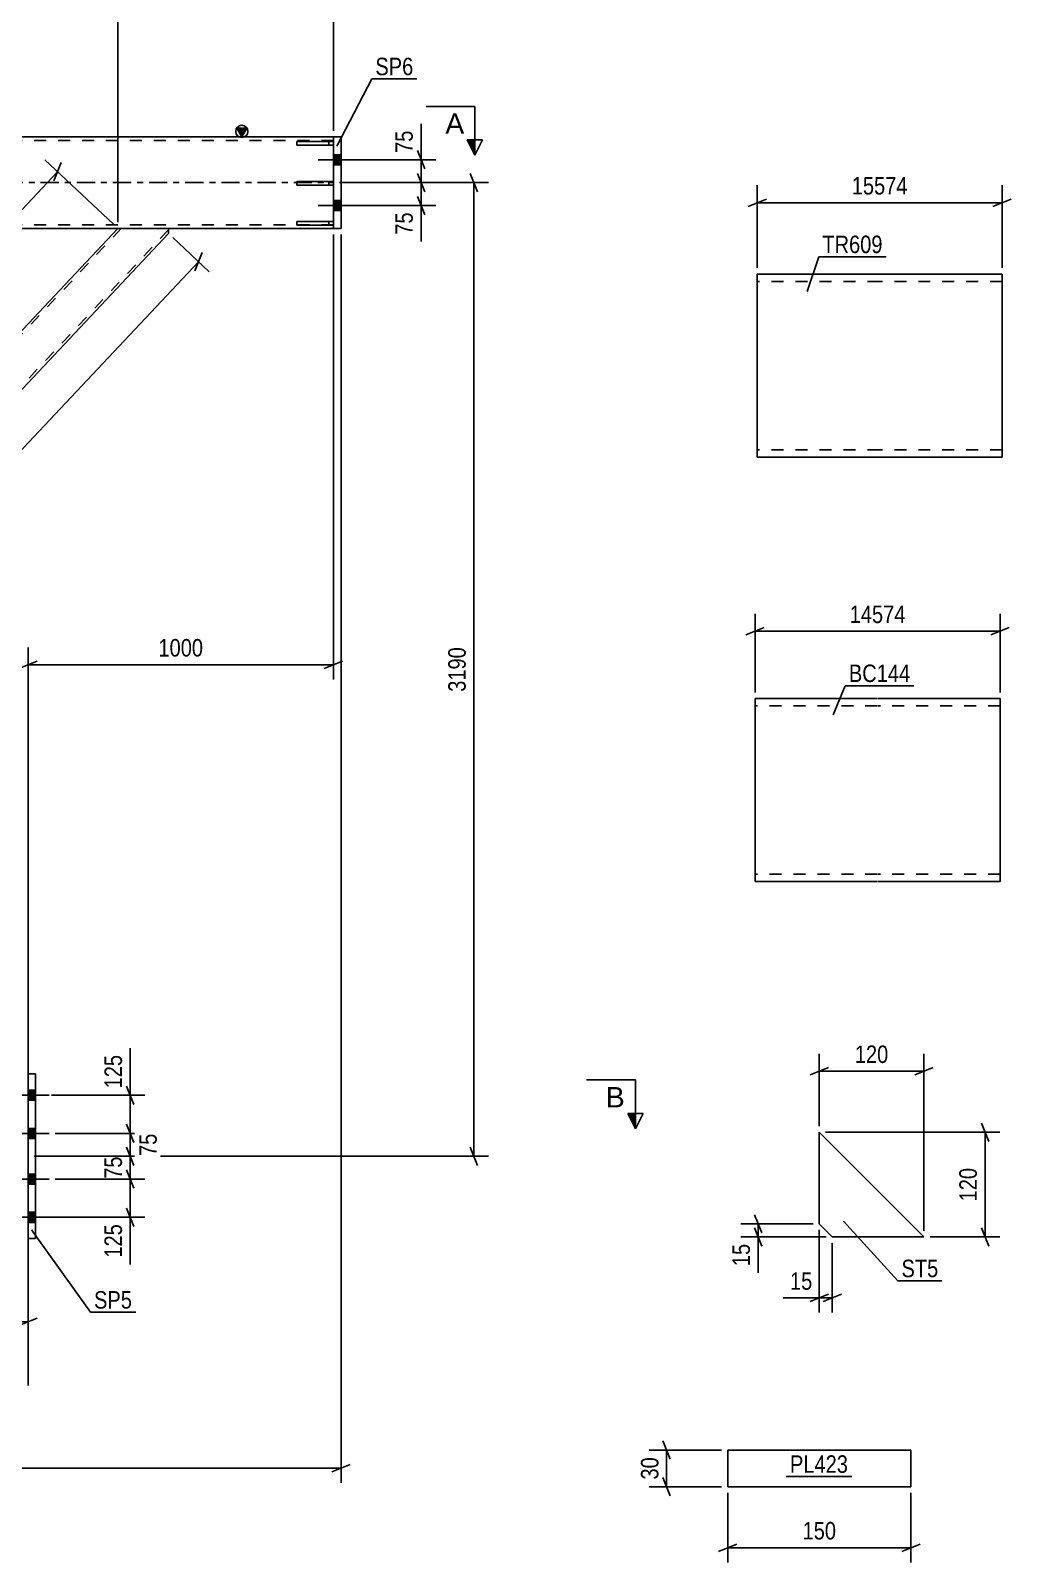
# Model space of a CAD drawing. Header units: millimetres. Extents: x 0 to 1189, y 0 to 841.
# Drawn here: x 784.7 to 945.2, y 403.7 to 654.6 of the extents above; entities that cross this region are included whole.
import ezdxf

# ---------------------------------------------------------------- set-up
doc = ezdxf.new("R2010")
doc.units = ezdxf.units.MM
doc.linetypes.add('DXK_LINE_DOT2', pattern=[3.9198, 1.9599, -1.9599])
doc.linetypes.add('DXK_LINE_DOT3', pattern=[5.9187, 2.979, -0.9799, 0.9799, -0.9799])
doc.styles.add('Arial', font='arial.ttf', dxfattribs={"height": 0.2})
doc.styles.add('Arial Narrow', font='ARIALN.TTF', dxfattribs={"height": 0.2})

# ---------------------------------------------------------------- blocks, each defined once
blk = doc.blocks.new('Part-814738513-7783 - 7775')
at = {"color": 2, "linetype": 'Continuous'}
for p, q in [((923.25, 545.23), (903.25, 545.23)), ((903.25, 517.63), (903.25, 545.23)), ((943.35, 545.23), (923.35, 545.23)), ((943.35, 545.23), (943.35, 545.04)), ((943.35, 545.04), (943.35, 515.23)), ((903.25, 515.23), (903.25, 517.63)), ((923.25, 515.23), (903.25, 515.23)), ((943.35, 515.23), (923.35, 515.23))]:
    blk.add_line(p, q, dxfattribs=at)
at = {"color": 7, "linetype": 'DXK_LINE_DOT2'}
for p, q in [((923.25, 544.03), (903.25, 544.03)), ((943.35, 544.03), (923.35, 544.03)), ((903.25, 515.41), (903.25, 517.63)), ((903.25, 516.43), (903.25, 516.52)), ((923.25, 516.43), (903.25, 516.43)), ((943.35, 516.43), (923.35, 516.43)), ((943.35, 516.43), (943.35, 516.52))]:
    blk.add_line(p, q, dxfattribs=at)
blk = doc.blocks.new('Part-814738513-4206 - 4109')
at = {"color": 7, "linetype": 'DXK_LINE_DOT2'}
for p, q in [((834.23, 623.34), (828.23, 623.34)), ((828.23, 623.34), (828.23, 622.74)), ((828.23, 622.74), (834.23, 622.74)), ((833.48, 622.74), (833.48, 623.34)), ((834.23, 622.74), (834.23, 623.34))]:
    blk.add_line(p, q, dxfattribs=at)
blk = doc.blocks.new('Part-814738513-4207 - 4109')
at = {"color": 7, "linetype": 'DXK_LINE_DOT2'}
for p, q in [((834.23, 636.49), (828.23, 636.49)), ((828.23, 636.49), (828.23, 635.89)), ((828.23, 635.89), (834.23, 635.89)), ((833.48, 636.49), (833.48, 635.89)), ((834.23, 635.89), (834.23, 636.49))]:
    blk.add_line(p, q, dxfattribs=at)
blk = doc.blocks.new('Part-814738513-4208 - 4109')
at = {"color": 7, "linetype": 'DXK_LINE_DOT2'}
for p, q in [((834.23, 629.92), (828.23, 629.92)), ((828.23, 629.92), (828.23, 629.32)), ((833.48, 629.32), (833.48, 629.92)), ((834.23, 629.32), (834.23, 629.92)), ((828.23, 629.32), (834.23, 629.32))]:
    blk.add_line(p, q, dxfattribs=at)
blk = doc.blocks.new('Part-814738513-4309 - 4109')
at = {"color": 2, "linetype": 'Continuous'}
for p, q in [((828.23, 629.92), (834.23, 629.92)), ((828.23, 629.32), (828.23, 629.92)), ((834.23, 629.92), (834.23, 629.32)), ((834.23, 629.32), (828.23, 629.32))]:
    blk.add_line(p, q, dxfattribs=at)
at = {"color": 7, "linetype": 'DXK_LINE_DOT2'}
blk.add_line((833.48, 629.32), (833.48, 629.92), dxfattribs=at)
blk = doc.blocks.new('Part-814738513-4310 - 4109')
at = {"color": 2, "linetype": 'Continuous'}
for p, q in [((834.23, 636.49), (828.23, 636.49)), ((828.23, 635.89), (828.23, 636.49)), ((834.23, 635.89), (828.23, 635.89)), ((834.23, 636.49), (834.23, 635.89))]:
    blk.add_line(p, q, dxfattribs=at)
at = {"color": 7, "linetype": 'DXK_LINE_DOT2'}
blk.add_line((833.48, 635.89), (833.48, 636.49), dxfattribs=at)
blk = doc.blocks.new('Part-814738513-4311 - 4109')
at = {"color": 2, "linetype": 'Continuous'}
for p, q in [((828.23, 623.34), (834.23, 623.34)), ((828.23, 622.74), (828.23, 623.34)), ((834.23, 622.74), (828.23, 622.74)), ((834.23, 623.34), (834.23, 622.74))]:
    blk.add_line(p, q, dxfattribs=at)
at = {"color": 7, "linetype": 'DXK_LINE_DOT2'}
blk.add_line((833.48, 622.74), (833.48, 623.34), dxfattribs=at)
blk = doc.blocks.new('Part-814738513-4336 - 4109')
at = {"linetype": 'Continuous'}
blk.add_hatch(color=2, dxfattribs=at).paths.add_polyline_path([(819.23, 637.23), (818.43, 638.63), (820.03, 638.63)])
at = {"color": 2, "linetype": 'Continuous'}
for p, q in [((819.23, 637.23), (818.43, 638.63)), ((818.43, 638.63), (820.03, 638.63)), ((820.03, 638.63), (819.23, 637.23)), ((834.23, 637.23), (668.61, 637.23)), ((834.23, 622.23), (357.53, 622.23))]:
    blk.add_line(p, q, dxfattribs=at)
at = {"color": 7, "linetype": 'DXK_LINE_DOT2'}
for p, q in [((834.23, 636.63), (99.73, 636.63)), ((834.23, 622.23), (834.23, 637.23)), ((834.23, 622.83), (99.73, 622.83)), ((834.23, 622.23), (126.02, 622.23))]:
    blk.add_line(p, q, dxfattribs=at)
at = {"color": 7, "linetype": 'DXK_LINE_DOT3'}
blk.add_line((99.73, 629.73), (834.23, 629.73), dxfattribs=at)
at = {"color": 2, "linetype": 'Continuous'}
blk.add_circle((819.23, 638.13), 1, dxfattribs=at)
blk = doc.blocks.new('Part-814738513-4492 - 4109')
at = {"color": 7, "linetype": 'DXK_LINE_DOT2'}
for p, q in [((799.49, 622.23), (663.83, 477.97)), ((807.23, 621.99), (671.56, 477.73)), ((807.23, 622.23), (798.94, 622.23)), ((735.53, 554.8), (731, 549.98)), ((664.76, 479.54), (663.83, 478.55)), ((663.83, 477.73), (663.83, 478.55)), ((672.11, 477.73), (663.83, 477.73))]:
    blk.add_line(p, q, dxfattribs=at)
at = {"color": 2, "linetype": 'Continuous'}
for p, q in [((807.23, 621.4), (672.11, 477.73)), ((798.94, 622.23), (735.53, 554.8)), ((807.23, 621.4), (807.23, 622.23)), ((731, 549.98), (664.76, 479.54))]:
    blk.add_line(p, q, dxfattribs=at)
blk = doc.blocks.new('Part-814738513-4549 - 4109')
at = {"color": 2, "linetype": 'Continuous'}
for p, q in [((835.48, 637.23), (834.23, 637.23)), ((834.23, 637.23), (834.23, 622.23)), ((835.48, 637.23), (835.48, 622.23)), ((835.48, 622.23), (834.23, 622.23))]:
    blk.add_line(p, q, dxfattribs=at)
blk = doc.blocks.new('Part-814738513-4554 - 4109')
at = {"color": 2, "linetype": 'Continuous'}
for p, q in [((785.48, 483.73), (784.23, 483.73)), ((784.23, 483.73), (784.23, 456.73)), ((785.48, 483.73), (785.48, 456.73)), ((785.48, 456.73), (784.23, 456.73))]:
    blk.add_line(p, q, dxfattribs=at)
blk = doc.blocks.new('Bolt-814738513-4555 - 4109')
at = {"linetype": 'Continuous'}
for points in [[(834.23, 634.3), (834.23, 632.65), (835.48, 632.65), (835.48, 634.3)], [(834.23, 634.3), (834.23, 632.65), (835.48, 632.65), (835.48, 634.3)], [(834.23, 626.8), (834.23, 625.15), (835.48, 625.15), (835.48, 626.8)], [(834.23, 626.8), (834.23, 625.15), (835.48, 625.15), (835.48, 626.8)]]:
    blk.add_hatch(color=1, dxfattribs=at).paths.add_polyline_path(points)
at = {"color": 1, "linetype": 'Continuous'}
for p, q in [((837.68, 633.48), (831.73, 633.48)), ((837.68, 633.48), (831.73, 633.48)), ((835.48, 634.3), (834.23, 634.3)), ((835.48, 634.3), (834.23, 634.3)), ((835.48, 632.65), (834.23, 632.65)), ((835.48, 632.65), (834.23, 632.65)), ((837.68, 625.98), (831.73, 625.98)), ((837.68, 625.98), (831.73, 625.98)), ((835.48, 626.8), (834.23, 626.8)), ((835.48, 626.8), (834.23, 626.8)), ((835.48, 625.15), (834.23, 625.15)), ((835.48, 625.15), (834.23, 625.15))]:
    blk.add_line(p, q, dxfattribs=at)
blk = doc.blocks.new('Bolt-814738513-4556 - 4109')
at = {"linetype": 'Continuous'}
for points in [[(784.23, 481.05), (784.23, 479.4), (785.48, 479.4), (785.48, 481.05)], [(784.23, 481.05), (784.23, 479.4), (785.48, 479.4), (785.48, 481.05)], [(784.23, 481.05), (784.23, 479.4), (785.48, 479.4), (785.48, 481.05)], [(784.23, 474.8), (784.23, 473.15), (785.48, 473.15), (785.48, 474.8)], [(784.23, 474.8), (784.23, 473.15), (785.48, 473.15), (785.48, 474.8)], [(784.23, 467.3), (784.23, 465.65), (785.48, 465.65), (785.48, 467.3)], [(784.23, 467.3), (784.23, 465.65), (785.48, 465.65), (785.48, 467.3)], [(784.23, 461.05), (784.23, 459.4), (785.48, 459.4), (785.48, 461.05)], [(784.23, 461.05), (784.23, 459.4), (785.48, 459.4), (785.48, 461.05)], [(784.23, 461.05), (784.23, 459.4), (785.48, 459.4), (785.48, 461.05)]]:
    blk.add_hatch(color=1, dxfattribs=at).paths.add_polyline_path(points)
at = {"color": 1, "linetype": 'Continuous'}
for p, q in [((787.68, 480.23), (781.73, 480.23)), ((787.68, 480.23), (781.73, 480.23)), ((787.68, 480.23), (781.73, 480.23)), ((785.48, 481.05), (784.23, 481.05)), ((785.48, 481.05), (784.23, 481.05)), ((785.48, 481.05), (784.23, 481.05)), ((785.48, 479.4), (784.23, 479.4)), ((785.48, 479.4), (784.23, 479.4)), ((785.48, 479.4), (784.23, 479.4)), ((785.48, 474.8), (784.23, 474.8)), ((785.48, 474.8), (784.23, 474.8)), ((787.68, 473.98), (781.73, 473.98)), ((787.68, 473.98), (781.73, 473.98)), ((785.48, 473.15), (784.23, 473.15)), ((785.48, 473.15), (784.23, 473.15)), ((785.48, 467.3), (784.23, 467.3)), ((785.48, 467.3), (784.23, 467.3)), ((787.68, 466.48), (781.73, 466.48)), ((787.68, 466.48), (781.73, 466.48)), ((785.48, 465.65), (784.23, 465.65)), ((785.48, 465.65), (784.23, 465.65)), ((787.68, 460.23), (781.73, 460.23)), ((787.68, 460.23), (781.73, 460.23)), ((787.68, 460.23), (781.73, 460.23)), ((785.48, 461.05), (784.23, 461.05)), ((785.48, 461.05), (784.23, 461.05)), ((785.48, 461.05), (784.23, 461.05)), ((785.48, 459.4), (784.23, 459.4)), ((785.48, 459.4), (784.23, 459.4)), ((785.48, 459.4), (784.23, 459.4))]:
    blk.add_line(p, q, dxfattribs=at)
blk = doc.blocks.new('Part-814738513-6917 - 6909')
at = {"color": 2, "linetype": 'Continuous'}
for p, q in [((923.59, 614.75), (903.59, 614.75)), ((903.59, 587.15), (903.59, 614.75)), ((943.69, 614.75), (923.69, 614.75)), ((943.69, 614.75), (943.69, 584.75)), ((903.59, 587.15), (903.59, 584.75)), ((923.59, 584.75), (903.59, 584.75)), ((943.69, 584.75), (923.69, 584.75))]:
    blk.add_line(p, q, dxfattribs=at)
at = {"color": 7, "linetype": 'DXK_LINE_DOT2'}
for p, q in [((923.59, 613.55), (903.59, 613.55)), ((943.69, 613.55), (923.69, 613.55)), ((903.59, 584.93), (903.59, 587.15)), ((903.59, 585.95), (903.59, 586.04)), ((923.59, 585.95), (903.59, 585.95)), ((943.69, 585.95), (923.69, 585.95)), ((943.69, 585.95), (943.69, 586.04))]:
    blk.add_line(p, q, dxfattribs=at)
blk = doc.blocks.new('Part-814738513-7205 - 7199')
at = {"color": 2, "linetype": 'Continuous'}
for p, q in [((913.75, 474.16), (913.75, 459.16)), ((913.75, 474.16), (930.89, 457.01)), ((913.75, 459.16), (915.89, 457.01)), ((915.89, 457.01), (930.89, 457.01))]:
    blk.add_line(p, q, dxfattribs=at)
blk = doc.blocks.new('Part-814738513-7400 - 7396')
at = {"color": 2, "linetype": 'Continuous'}
for p, q in [((898.77, 416.1), (898.77, 422.1)), ((898.77, 422.1), (898.77, 422.1)), ((898.77, 422.1), (928.75, 422.1)), ((928.75, 422.1), (928.75, 416.1)), ((898.77, 416.1), (898.77, 416.1)), ((928.75, 416.1), (898.77, 416.1))]:
    blk.add_line(p, q, dxfattribs=at)
at = {"color": 7, "linetype": 'DXK_LINE_DOT2'}
for p, q in [((898.77, 422.1), (898.77, 416.1)), ((898.77, 422.1), (898.77, 422.1)), ((928.75, 416.1), (928.75, 422.1)), ((898.77, 416.1), (898.77, 416.1))]:
    blk.add_line(p, q, dxfattribs=at)
blk = doc.blocks.new('StraightDimension-814738513-7786 - 7775')
at = {"color": 7, "linetype": 'Continuous'}
for p, q in [((903.25, 546.23), (903.25, 559.08)), ((943.35, 546.23), (943.35, 559.08)), ((904.75, 556.83), (901.75, 555.63)), ((903.25, 556.23), (943.35, 556.23)), ((941.85, 555.63), (944.85, 556.83))]:
    blk.add_line(p, q, dxfattribs=at)
at = {"color": 0}
blk.add_wipeout([(928.47, 556.98), (928.47, 561.18), (918.13, 561.18), (918.13, 556.98)], dxfattribs=at)
at = {"color": 3, "style": 'Arial Narrow'}
blk.add_text('14574', height=2.863, dxfattribs=at).set_placement((918.73, 557.58))
blk = doc.blocks.new('StraightDimension-814738513-5511 - 4109')
at = {"color": 7, "linetype": 'Continuous'}
for p, q in [((785.23, 470.23), (803.36, 470.23)), ((800.36, 471.73), (801.56, 468.73)), ((800.96, 466.48), (800.96, 470.23)), ((801.56, 464.98), (800.36, 467.98)), ((788.68, 466.48), (803.36, 466.48))]:
    blk.add_line(p, q, dxfattribs=at)
at = {"color": 0}
blk.add_wipeout([(800.21, 470.78), (796.01, 470.78), (796.01, 465.93), (800.21, 465.93)], dxfattribs=at)
at = {"color": 3, "style": 'Arial Narrow'}
blk.add_text('75', height=2.863, rotation=90.0002, dxfattribs=at).set_placement((799.61, 466.53))
blk = doc.blocks.new('StraightDimension-814738513-4872 - 4109')
at = {"color": 7, "linetype": 'Continuous'}
for p, q in [((807.96, 620.72), (813.9, 615.13)), ((811.56, 615.27), (812.74, 618.28)), ((677.03, 473.1), (812.15, 616.78)), ((672.84, 477.04), (678.78, 471.46)), ((677.62, 474.61), (676.44, 471.6))]:
    blk.add_line(p, q, dxfattribs=at)
at = {"color": 0}
blk.add_wipeout([(746.96, 548.55), (743.9, 551.43), (738.07, 545.23), (741.13, 542.35)], dxfattribs=at)
at = {"color": 3, "style": 'Arial Narrow'}
blk.add_text('3945', height=2.863, rotation=46.7591, dxfattribs=at).set_placement((741.1, 543.2))
blk = doc.blocks.new('StraightDimension-814738513-5522 - 4109')
at = {"color": 7, "linetype": 'Continuous'}
for p, q in [((800.36, 467.98), (801.56, 464.98)), ((788.68, 466.48), (803.36, 466.48)), ((800.96, 460.23), (800.96, 466.48)), ((801.56, 458.73), (800.36, 461.73)), ((786.48, 460.23), (803.36, 460.23))]:
    blk.add_line(p, q, dxfattribs=at)
at = {"color": 0}
blk.add_wipeout([(800.21, 459.7), (796.01, 459.7), (796.01, 453.02), (800.21, 453.02)], dxfattribs=at)
at = {"color": 7, "linetype": 'Continuous'}
blk.add_line((800.96, 460.23), (800.96, 452.49), dxfattribs=at)
blk.add_line((800.96, 460.23), (800.96, 452.49), dxfattribs=at)
at = {"color": 3, "style": 'Arial Narrow'}
blk.add_text('125', height=2.863, rotation=90.0002, dxfattribs=at).set_placement((799.61, 453.62))
blk = doc.blocks.new('StraightDimension-814738513-4784 - 4109')
at = {"color": 7, "linetype": 'Continuous'}
for p, q in [((847.97, 634.98), (849.17, 631.98)), ((836.48, 633.48), (850.97, 633.48)), ((848.57, 629.73), (848.57, 633.48)), ((849.17, 628.23), (847.97, 631.23)), ((835.23, 629.73), (850.97, 629.73))]:
    blk.add_line(p, q, dxfattribs=at)
at = {"color": 0}
blk.add_wipeout([(847.82, 638.86), (843.62, 638.86), (843.62, 634), (847.82, 634)], dxfattribs=at)
at = {"color": 7, "linetype": 'Continuous'}
blk.add_line((848.57, 633.48), (848.57, 639.39), dxfattribs=at)
blk.add_line((848.57, 633.48), (848.57, 639.39), dxfattribs=at)
at = {"color": 3, "style": 'Arial Narrow'}
blk.add_text('75', height=2.863, rotation=90.0002, dxfattribs=at).set_placement((847.22, 634.6))
blk = doc.blocks.new('StraightDimension-814738513-4792 - 4109')
at = {"color": 7, "linetype": 'Continuous'}
for p, q in [((847.97, 631.23), (849.17, 628.23)), ((835.23, 629.73), (850.97, 629.73)), ((849.17, 624.48), (847.97, 627.48)), ((848.57, 625.98), (848.57, 629.73)), ((836.48, 625.98), (850.97, 625.98))]:
    blk.add_line(p, q, dxfattribs=at)
at = {"color": 0}
blk.add_wipeout([(847.82, 625.45), (843.62, 625.45), (843.62, 620.6), (847.82, 620.6)], dxfattribs=at)
at = {"color": 7, "linetype": 'Continuous'}
blk.add_line((848.57, 625.98), (848.57, 620.07), dxfattribs=at)
blk.add_line((848.57, 625.98), (848.57, 620.07), dxfattribs=at)
at = {"color": 3, "style": 'Arial Narrow'}
blk.add_text('75', height=2.863, rotation=90.0002, dxfattribs=at).set_placement((847.22, 621.2))
blk = doc.blocks.new('StraightDimension-814738513-4801 - 4109')
at = {"color": 7, "linetype": 'Continuous'}
for p, q in [((857.83, 628.23), (856.63, 631.23)), ((835.23, 629.73), (859.63, 629.73)), ((857.23, 470.23), (857.23, 629.73)), ((785.23, 470.23), (859.63, 470.23)), ((856.63, 471.73), (857.83, 468.73))]:
    blk.add_line(p, q, dxfattribs=at)
at = {"color": 0}
blk.add_wipeout([(856.48, 554.24), (852.28, 554.24), (852.28, 545.72), (856.48, 545.72)], dxfattribs=at)
at = {"color": 3, "style": 'Arial Narrow'}
blk.add_text('3190', height=2.863, rotation=90.0002, dxfattribs=at).set_placement((855.88, 546.32))
blk = doc.blocks.new('StraightDimension-814738513-4809 - 4109')
at = {"color": 7, "linetype": 'Continuous'}
for p, q in [((834.23, 621.23), (834.23, 548.35)), ((784.23, 478.73), (784.23, 553.6)), ((785.73, 551.35), (782.73, 550.15)), ((784.23, 550.75), (834.23, 550.75)), ((832.73, 550.15), (835.73, 551.35))]:
    blk.add_line(p, q, dxfattribs=at)
at = {"color": 0}
blk.add_wipeout([(813.49, 551.5), (813.49, 555.7), (804.98, 555.7), (804.98, 551.5)], dxfattribs=at)
at = {"color": 3, "style": 'Arial Narrow'}
blk.add_text('1000', height=2.863, dxfattribs=at).set_placement((805.58, 552.1))
blk = doc.blocks.new('StraightDimension-814738513-5487 - 4109')
at = {"color": 7, "linetype": 'Continuous'}
for p, q in [((788.08, 480.23), (803.36, 480.23)), ((800.36, 481.73), (801.56, 478.73)), ((800.96, 473.98), (800.96, 480.23)), ((801.56, 472.48), (800.36, 475.48)), ((788.68, 473.98), (803.36, 473.98))]:
    blk.add_line(p, q, dxfattribs=at)
at = {"color": 0}
blk.add_wipeout([(800.21, 487.44), (796.01, 487.44), (796.01, 480.75), (800.21, 480.75)], dxfattribs=at)
at = {"color": 7, "linetype": 'Continuous'}
blk.add_line((800.96, 480.23), (800.96, 487.96), dxfattribs=at)
blk.add_line((800.96, 480.23), (800.96, 487.96), dxfattribs=at)
at = {"color": 3, "style": 'Arial Narrow'}
blk.add_text('125', height=2.863, rotation=90.0002, dxfattribs=at).set_placement((799.61, 481.35))
blk = doc.blocks.new('StraightDimension-814738513-5500 - 4109')
at = {"color": 7, "linetype": 'Continuous'}
for p, q in [((800.36, 475.48), (801.56, 472.48)), ((788.68, 473.98), (803.81, 473.98)), ((800.96, 470.23), (800.96, 473.98)), ((785.23, 470.23), (803.81, 470.23)), ((801.56, 468.73), (800.36, 471.73))]:
    blk.add_line(p, q, dxfattribs=at)
at = {"color": 0}
blk.add_wipeout([(805.91, 474.53), (801.71, 474.53), (801.71, 469.68), (805.91, 469.68)], dxfattribs=at)
at = {"color": 3, "style": 'Arial Narrow'}
blk.add_text('75', height=2.863, rotation=90.0002, dxfattribs=at).set_placement((805.31, 470.28))
blk = doc.blocks.new('StraightDimension-814738513-5536 - 4109')
at = {"color": 7, "linetype": 'Continuous'}
for p, q in [((835.48, 621.23), (835.48, 416.75)), ((73.63, 419.15), (835.48, 419.15)), ((833.98, 418.55), (836.98, 419.75))]:
    blk.add_line(p, q, dxfattribs=at)
blk = doc.blocks.new('StraightDimension-814738513-5602 - 4109')
at = {"color": 7, "linetype": 'Continuous'}
for p, q in [((798.21, 622.91), (786.98, 633.48)), ((788.47, 630.02), (789.65, 633.03)), ((725.64, 564.09), (789.06, 631.52)), ((734.8, 555.48), (723.57, 566.04)), ((726.23, 565.6), (725.05, 562.59))]:
    blk.add_line(p, q, dxfattribs=at)
at = {"color": 0}
blk.add_wipeout([(759.72, 601.42), (756.66, 604.3), (750.83, 598.1), (753.89, 595.22)], dxfattribs=at)
at = {"color": 3, "style": 'Arial Narrow'}
blk.add_text('1851', height=2.863, rotation=46.7591, dxfattribs=at).set_placement((753.86, 596.07))
blk = doc.blocks.new('StraightDimension-814738513-17032 - 4109')
at = {"color": 7, "linetype": 'Continuous'}
for p, q in [((663.83, 476.73), (663.83, 432.66)), ((784.23, 461.73), (784.23, 432.66)), ((665.33, 443.7), (662.33, 442.5)), ((663.83, 443.1), (784.23, 443.1)), ((782.73, 442.5), (785.73, 443.7))]:
    blk.add_line(p, q, dxfattribs=at)
at = {"color": 0}
blk.add_wipeout([(728.29, 443.85), (728.29, 448.05), (719.77, 448.05), (719.77, 443.85)], dxfattribs=at)
at = {"color": 0, "linetype": 'Continuous'}
blk.add_wipeout([(783.63, 442.4), (779.43, 442.4), (779.43, 432.06), (783.63, 432.06)], dxfattribs=at)
at = {"color": 3, "style": 'Arial Narrow'}
blk.add_text('2408', height=2.863, dxfattribs=at).set_placement((720.37, 444.45))
at = {"color": 3, "linetype": 'Continuous', "style": 'Arial Narrow'}
blk.add_text('14574', height=2.863, rotation=90.0002, dxfattribs=at).set_placement((783.03, 432.66))
blk = doc.blocks.new('StraightDimension-814738513-17367 - 4109')
at = {"color": 7, "linetype": 'Continuous'}
for p, q in [((798.94, 623.23), (798.94, 672.41)), ((834.23, 638.23), (834.23, 672.41)), ((800.44, 662.57), (797.44, 661.37)), ((832.73, 661.37), (835.73, 662.57)), ((798.94, 661.97), (834.23, 661.97))]:
    blk.add_line(p, q, dxfattribs=at)
at = {"color": 0, "linetype": 'Continuous'}
blk.add_wipeout([(833.63, 673.01), (829.43, 673.01), (829.43, 662.67), (833.63, 662.67)], dxfattribs=at)
at = {"color": 3, "linetype": 'Continuous', "style": 'Arial Narrow'}
blk.add_text('15574', height=2.863, rotation=90.0002, dxfattribs=at).set_placement((833.03, 663.27))
blk = doc.blocks.new('StraightDimension-814738513-17368 - 4109')
at = {"color": 7, "linetype": 'Continuous'}
for p, q in [((663.83, 623.23), (663.83, 672.41)), ((798.94, 623.23), (798.94, 672.41)), ((665.33, 662.57), (662.33, 661.37)), ((797.44, 661.37), (800.44, 662.57)), ((663.83, 661.97), (798.94, 661.97))]:
    blk.add_line(p, q, dxfattribs=at)
at = {"color": 0, "linetype": 'Continuous'}
blk.add_wipeout([(798.34, 673.01), (794.14, 673.01), (794.14, 662.67), (798.34, 662.67)], dxfattribs=at)
at = {"color": 3, "linetype": 'Continuous', "style": 'Arial Narrow'}
blk.add_text('14868', height=2.863, rotation=90.0002, dxfattribs=at).set_placement((797.74, 663.27))
blk = doc.blocks.new('StraightDimension-814738513-14648 - 6909')
at = {"color": 7, "linetype": 'Continuous'}
for p, q in [((903.59, 615.75), (903.59, 629.29)), ((943.69, 615.75), (943.69, 629.29)), ((905.09, 627.04), (902.09, 625.84)), ((903.59, 626.44), (943.69, 626.44)), ((942.19, 625.84), (945.19, 627.04))]:
    blk.add_line(p, q, dxfattribs=at)
at = {"color": 0}
blk.add_wipeout([(928.81, 627.19), (928.81, 631.39), (918.47, 631.39), (918.47, 627.19)], dxfattribs=at)
at = {"color": 3, "style": 'Arial Narrow'}
blk.add_text('15574', height=2.863, dxfattribs=at).set_placement((919.07, 627.79))
blk = doc.blocks.new('StraightDimension-814738513-7243 - 7199')
at = {"color": 7, "linetype": 'Continuous'}
for p, q in [((941.49, 472.66), (940.29, 475.66)), ((914.75, 474.16), (943.29, 474.16)), ((940.89, 457.01), (940.89, 474.16)), ((931.89, 457.01), (943.29, 457.01)), ((940.29, 458.51), (941.49, 455.51))]:
    blk.add_line(p, q, dxfattribs=at)
at = {"color": 0}
blk.add_wipeout([(940.14, 468.93), (935.94, 468.93), (935.94, 462.24), (940.14, 462.24)], dxfattribs=at)
at = {"color": 3, "style": 'Arial Narrow'}
blk.add_text('120', height=2.863, rotation=90.0002, dxfattribs=at).set_placement((939.54, 462.84))
blk = doc.blocks.new('StraightDimension-814738513-7207 - 7199')
at = {"color": 7, "linetype": 'Continuous'}
for p, q in [((913.75, 458.16), (913.75, 444.61)), ((915.89, 456.01), (915.89, 444.61)), ((912.25, 446.41), (915.25, 447.61)), ((913.75, 447.01), (915.89, 447.01)), ((917.39, 447.61), (914.39, 446.41))]:
    blk.add_line(p, q, dxfattribs=at)
at = {"color": 0}
blk.add_wipeout([(913.22, 447.76), (913.22, 451.96), (908.36, 451.96), (908.36, 447.76)], dxfattribs=at)
at = {"color": 7, "linetype": 'Continuous'}
blk.add_line((913.75, 447.01), (907.84, 447.01), dxfattribs=at)
blk.add_line((913.75, 447.01), (907.84, 447.01), dxfattribs=at)
at = {"color": 3, "style": 'Arial Narrow'}
blk.add_text('15', height=2.863, dxfattribs=at).set_placement((908.96, 448.36))
blk = doc.blocks.new('StraightDimension-814738513-7220 - 7199')
at = {"color": 7, "linetype": 'Continuous'}
for p, q in [((913.75, 475.16), (913.75, 487.01)), ((930.89, 458.01), (930.89, 487.01)), ((915.25, 484.76), (912.25, 483.56)), ((929.39, 483.56), (932.39, 484.76)), ((913.75, 484.16), (930.89, 484.16))]:
    blk.add_line(p, q, dxfattribs=at)
at = {"color": 0}
blk.add_wipeout([(925.66, 484.91), (925.66, 489.11), (918.97, 489.11), (918.97, 484.91)], dxfattribs=at)
at = {"color": 3, "style": 'Arial Narrow'}
blk.add_text('120', height=2.863, dxfattribs=at).set_placement((919.57, 485.51))
blk = doc.blocks.new('StraightDimension-814738513-7232 - 7199')
at = {"color": 7, "linetype": 'Continuous'}
for p, q in [((903.15, 460.66), (904.35, 457.66)), ((912.75, 459.16), (900.9, 459.16)), ((914.89, 457.01), (900.9, 457.01)), ((904.35, 455.51), (903.15, 458.51)), ((903.75, 457.01), (903.75, 459.16))]:
    blk.add_line(p, q, dxfattribs=at)
at = {"color": 0}
blk.add_wipeout([(903, 456.49), (898.8, 456.49), (898.8, 451.63), (903, 451.63)], dxfattribs=at)
at = {"color": 7, "linetype": 'Continuous'}
blk.add_line((903.75, 457.01), (903.75, 451.11), dxfattribs=at)
blk.add_line((903.75, 457.01), (903.75, 451.11), dxfattribs=at)
at = {"color": 3, "style": 'Arial Narrow'}
blk.add_text('15', height=2.863, rotation=90.0002, dxfattribs=at).set_placement((902.4, 452.23))
blk = doc.blocks.new('StraightDimension-814738513-7402 - 7396')
at = {"color": 7, "linetype": 'Continuous'}
for p, q in [((897.77, 422.1), (885.92, 422.1)), ((888.17, 423.6), (889.37, 420.6)), ((888.77, 416.1), (888.77, 422.1)), ((889.37, 414.6), (888.17, 417.6)), ((897.77, 416.1), (885.92, 416.1))]:
    blk.add_line(p, q, dxfattribs=at)
at = {"color": 0}
blk.add_wipeout([(888.02, 421.53), (883.82, 421.53), (883.82, 416.67), (888.02, 416.67)], dxfattribs=at)
at = {"color": 3, "style": 'Arial Narrow'}
blk.add_text('30', height=2.863, rotation=90.0002, dxfattribs=at).set_placement((887.42, 417.27))
blk = doc.blocks.new('StraightDimension-814738513-7409 - 7396')
at = {"color": 7, "linetype": 'Continuous'}
for p, q in [((898.77, 415.1), (898.77, 403.7)), ((928.75, 415.1), (928.75, 403.7)), ((900.27, 406.7), (897.27, 405.5)), ((927.25, 405.5), (930.25, 406.7)), ((898.77, 406.1), (928.75, 406.1))]:
    blk.add_line(p, q, dxfattribs=at)
at = {"color": 0}
blk.add_wipeout([(917.1, 406.85), (917.1, 411.05), (910.42, 411.05), (910.42, 406.85)], dxfattribs=at)
at = {"color": 3, "style": 'Arial Narrow'}
blk.add_text('150', height=2.863, dxfattribs=at).set_placement((911.02, 407.45))
blk = doc.blocks.new('Mark-814738513-7779 - 7775')
at = {"color": 0}
blk.add_wipeout([(928.65, 547.92), (928.65, 550.92), (918.6, 550.92), (918.6, 547.92)], dxfattribs=at)
blk.add_wipeout([(928.65, 547.92), (928.65, 550.92), (918.6, 550.92), (918.6, 547.92)], dxfattribs=at)
at = {"color": 30, "linetype": 'Continuous'}
for p, q in [((916.05, 542.57), (918, 547.32)), ((918, 547.32), (929.25, 547.32))]:
    blk.add_line(p, q, dxfattribs=at)
at = {"color": 3, "style": 'Arial Narrow'}
blk.add_text('BC144', height=2.863, dxfattribs=at).set_placement((918.6, 547.92))
blk = doc.blocks.new('Mark-814738513-4545 - 4109')
at = {"color": 0}
blk.add_wipeout([(847.3, 647.33), (847.3, 650.33), (841.09, 650.33), (841.09, 647.33)], dxfattribs=at)
blk.add_wipeout([(847.3, 647.33), (847.3, 650.33), (841.09, 650.33), (841.09, 647.33)], dxfattribs=at)
at = {"color": 30, "linetype": 'Continuous'}
for p, q in [((834.79, 635.69), (840.49, 646.73)), ((840.49, 646.73), (847.9, 646.73))]:
    blk.add_line(p, q, dxfattribs=at)
at = {"color": 3, "style": 'Arial Narrow'}
blk.add_text('SP6', height=2.863, dxfattribs=at).set_placement((841.09, 647.33))
blk = doc.blocks.new('Mark-814738513-4550 - 4109')
at = {"color": 0}
blk.add_wipeout([(801.26, 445.27), (801.26, 448.27), (795.04, 448.27), (795.04, 445.27)], dxfattribs=at)
blk.add_wipeout([(801.26, 445.27), (801.26, 448.27), (795.04, 448.27), (795.04, 445.27)], dxfattribs=at)
at = {"color": 30, "linetype": 'Continuous'}
for p, q in [((784.8, 458.2), (794.44, 444.67)), ((794.44, 444.67), (801.86, 444.67))]:
    blk.add_line(p, q, dxfattribs=at)
at = {"color": 3, "style": 'Arial Narrow'}
blk.add_text('SP5', height=2.863, dxfattribs=at).set_placement((795.04, 445.27))
blk = doc.blocks.new('SectionMark-814738513-5706 - 4109')
at = {"color": 6, "linetype": 'Continuous'}
for p in [(857.39, 642.23), (858.64, 636.73)]:
    blk.add_line(p, (857.39, 634.23), dxfattribs=at)
at = {"color": 0, "linetype": 'Continuous'}
blk.add_wipeout([(855.64, 637.73), (855.64, 641.23), (852.53, 641.23), (852.53, 637.73)], dxfattribs=at)
at = {"linetype": 'Continuous'}
blk.add_hatch(color=6, dxfattribs=at).paths.add_polyline_path([(856.14, 636.73), (857.39, 636.73), (857.39, 634.23)])
at = {"color": 6, "linetype": 'Continuous'}
for p, q in [((857.39, 642.23), (849.39, 642.23)), ((856.14, 636.73), (858.64, 636.73)), ((857.39, 634.23), (856.14, 636.73))]:
    blk.add_line(p, q, dxfattribs=at)
at = {"color": 3, "linetype": 'Continuous', "style": 'Arial'}
blk.add_text('A', height=3.34, dxfattribs=at).set_placement((852.53, 637.73))
blk = doc.blocks.new('SectionMark-814738513-5708 - 4109')
at = {"color": 6, "linetype": 'Continuous'}
for p in [(883.66, 482.73), (884.91, 477.23)]:
    blk.add_line(p, (883.66, 474.73), dxfattribs=at)
at = {"color": 0, "linetype": 'Continuous'}
blk.add_wipeout([(881.91, 478.23), (881.91, 481.73), (878.8, 481.73), (878.8, 478.23)], dxfattribs=at)
at = {"linetype": 'Continuous'}
blk.add_hatch(color=6, dxfattribs=at).paths.add_polyline_path([(882.41, 477.23), (883.66, 477.23), (883.66, 474.73)])
at = {"color": 6, "linetype": 'Continuous'}
for p, q in [((883.66, 482.73), (875.66, 482.73)), ((882.41, 477.23), (884.91, 477.23)), ((883.66, 474.73), (882.41, 477.23))]:
    blk.add_line(p, q, dxfattribs=at)
at = {"color": 3, "linetype": 'Continuous', "style": 'Arial'}
blk.add_text('B', height=3.34, dxfattribs=at).set_placement((878.8, 478.23))
blk = doc.blocks.new('Mark-814738513-6913 - 6909')
at = {"color": 0}
blk.add_wipeout([(924.12, 618.19), (924.12, 621.19), (914.26, 621.19), (914.26, 618.19)], dxfattribs=at)
blk.add_wipeout([(924.12, 618.19), (924.12, 621.19), (914.26, 621.19), (914.26, 618.19)], dxfattribs=at)
at = {"color": 30, "linetype": 'Continuous'}
for p, q in [((911.78, 611.92), (913.66, 617.59)), ((913.66, 617.59), (924.72, 617.59))]:
    blk.add_line(p, q, dxfattribs=at)
at = {"color": 3, "style": 'Arial Narrow'}
blk.add_text('TR609', height=2.863, dxfattribs=at).set_placement((914.26, 618.19))
blk = doc.blocks.new('Mark-814738513-7201 - 7199')
at = {"color": 0}
blk.add_wipeout([(933.24, 450.42), (933.24, 453.42), (927.21, 453.42), (927.21, 450.42)], dxfattribs=at)
blk.add_wipeout([(933.24, 450.42), (933.24, 453.42), (927.21, 453.42), (927.21, 450.42)], dxfattribs=at)
at = {"color": 30, "linetype": 'Continuous'}
for p, q in [((917.73, 459.59), (926.61, 449.82)), ((926.61, 449.82), (933.84, 449.82))]:
    blk.add_line(p, q, dxfattribs=at)
at = {"color": 3, "style": 'Arial Narrow'}
blk.add_text('ST5', height=2.863, dxfattribs=at).set_placement((927.21, 450.42))
blk = doc.blocks.new('Mark-814738513-7398 - 7396')
at = {"color": 0}
blk.add_wipeout([(918.46, 418.37), (918.46, 421.37), (908.96, 421.37), (908.96, 418.37)], dxfattribs=at)
blk.add_wipeout([(918.46, 418.37), (918.46, 421.37), (908.96, 421.37), (908.96, 418.37)], dxfattribs=at)
at = {"color": 30, "linetype": 'Continuous'}
blk.add_line((908.36, 417.77), (919.06, 417.77), dxfattribs=at)
at = {"color": 3, "style": 'Arial Narrow'}
blk.add_text('PL423', height=2.863, dxfattribs=at).set_placement((908.96, 418.37))

msp = doc.modelspace()

# ---------------------------------------------------------------- block references
for name in ['Part-814738513-4336 - 4109', 'Part-814738513-4207 - 4109', 'Part-814738513-4310 - 4109', 'Part-814738513-4549 - 4109', 'Bolt-814738513-4555 - 4109', 'Part-814738513-4208 - 4109', 'Part-814738513-4309 - 4109', 'Part-814738513-4206 - 4109', 'Part-814738513-4311 - 4109', 'Part-814738513-4492 - 4109', 'Part-814738513-6917 - 6909', 'Part-814738513-7783 - 7775', 'Part-814738513-4554 - 4109', 'Bolt-814738513-4556 - 4109', 'Part-814738513-7205 - 7199', 'Part-814738513-7400 - 7396']:
    msp.add_blockref(name, (0, 0))

# ---------------------------------------------------------------- next in the draw order: block references
for name in ['StraightDimension-814738513-4784 - 4109', 'StraightDimension-814738513-14648 - 6909', 'StraightDimension-814738513-7786 - 7775', 'StraightDimension-814738513-7243 - 7199', 'StraightDimension-814738513-5511 - 4109', 'StraightDimension-814738513-7402 - 7396', 'Mark-814738513-7398 - 7396']:
    msp.add_blockref(name, (0, 0))

# ---------------------------------------------------------------- next in the draw order: block references
for name in ['StraightDimension-814738513-4792 - 4109', 'StraightDimension-814738513-4872 - 4109', 'Mark-814738513-6913 - 6909', 'Mark-814738513-7779 - 7775', 'StraightDimension-814738513-5522 - 4109', 'StraightDimension-814738513-7207 - 7199', 'StraightDimension-814738513-7409 - 7396']:
    msp.add_blockref(name, (0, 0))

# ---------------------------------------------------------------- next in the draw order: block references
for name in ['StraightDimension-814738513-4801 - 4109', 'StraightDimension-814738513-7220 - 7199']:
    msp.add_blockref(name, (0, 0))

# ---------------------------------------------------------------- next in the draw order: block references
for name in ['StraightDimension-814738513-4809 - 4109', 'StraightDimension-814738513-7232 - 7199', 'Mark-814738513-7201 - 7199']:
    msp.add_blockref(name, (0, 0))

# ---------------------------------------------------------------- next in the draw order: block references
msp.add_blockref('StraightDimension-814738513-5487 - 4109', (0, 0))

# ---------------------------------------------------------------- next in the draw order: block references
msp.add_blockref('StraightDimension-814738513-5500 - 4109', (0, 0))

# ---------------------------------------------------------------- next in the draw order: block references
msp.add_blockref('StraightDimension-814738513-5536 - 4109', (0, 0))

# ---------------------------------------------------------------- next in the draw order: block references
for name in ['StraightDimension-814738513-5602 - 4109', 'StraightDimension-814738513-17032 - 4109']:
    msp.add_blockref(name, (0, 0))

# ---------------------------------------------------------------- next in the draw order: block references
for name in ['StraightDimension-814738513-17367 - 4109', 'SectionMark-814738513-5708 - 4109', 'Mark-814738513-4550 - 4109']:
    msp.add_blockref(name, (0, 0))

# ---------------------------------------------------------------- next in the draw order: block references
for name in ['StraightDimension-814738513-17368 - 4109', 'Mark-814738513-4545 - 4109']:
    msp.add_blockref(name, (0, 0))

# ---------------------------------------------------------------- next in the draw order: block references
msp.add_blockref('SectionMark-814738513-5706 - 4109', (0, 0))

doc.saveas('drawing.dxf')
